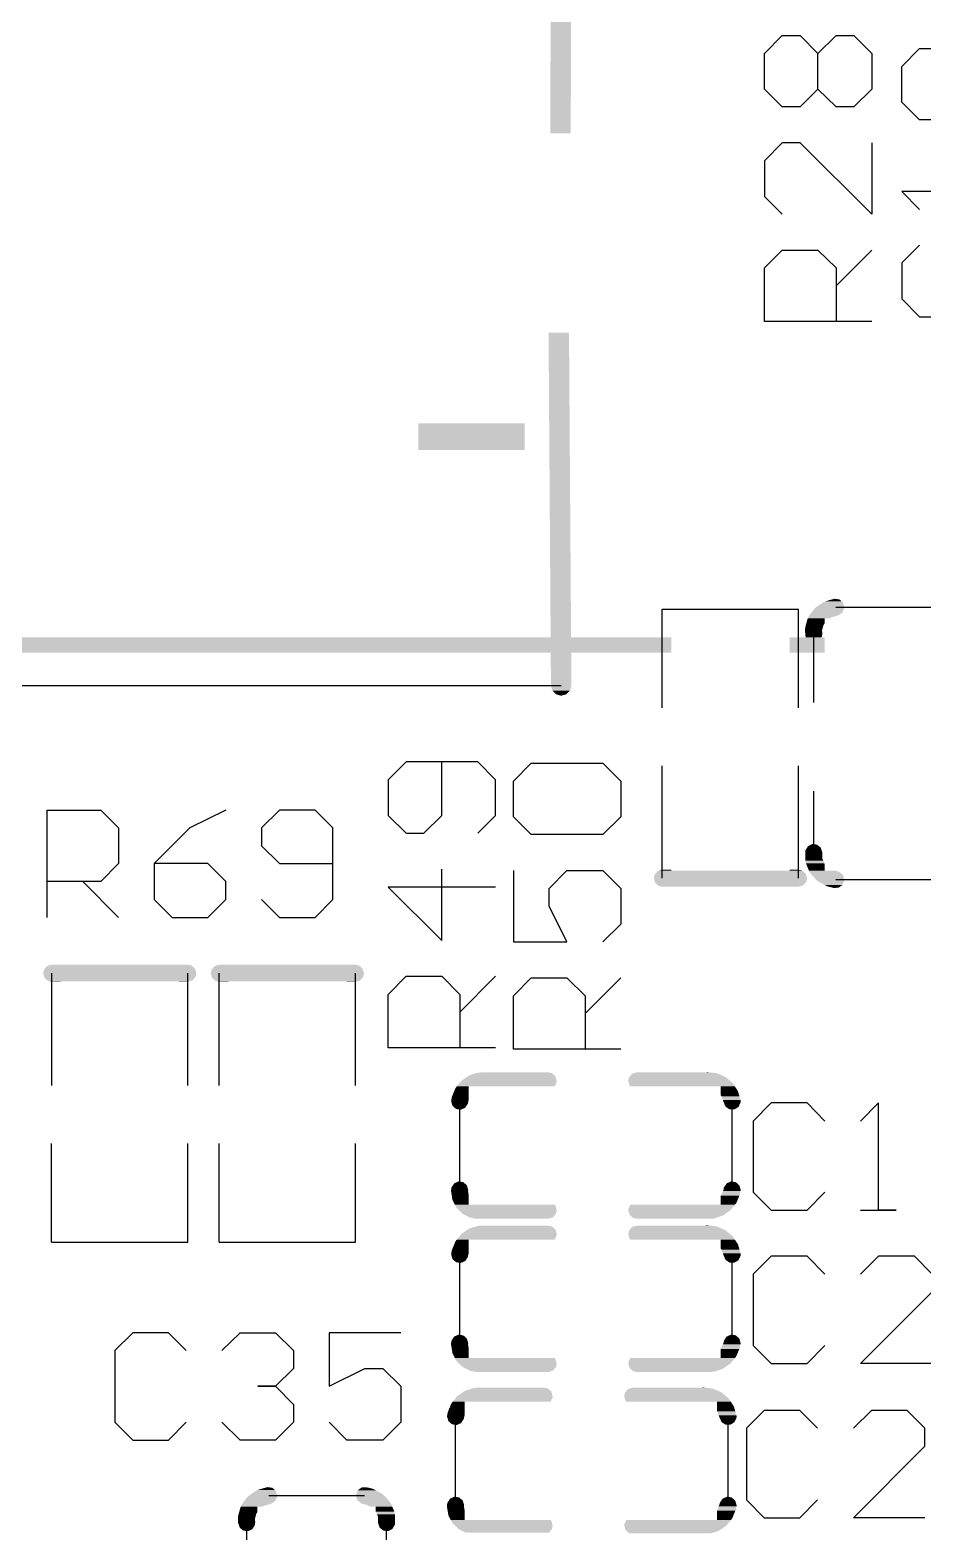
# Model space of a CAD drawing. Extents: x 0 to 3.48, y -0.08 to 2.34.
# Drawn here: x 0.9809 to 1.243, y 0.7242 to 1.1653 of the extents above; entities that cross this region are included whole.
import ezdxf

# ---------------------------------------------------------------- set-up
doc = ezdxf.new("R2010")
doc.units = 0
doc.layers.add('GTO', color=7, linetype='Continuous')

msp = doc.modelspace()

# ---------------------------------------------------------------- linework, layer by layer
at = {"layer": 'GTO'}
for points in [[(1.2017, 1.1427), (1.1965, 1.1479), (1.1965, 1.1584), (1.2017, 1.1637), (1.207, 1.1637), (1.2122, 1.1584), (1.2175, 1.1637), (1.2227, 1.1637), (1.228, 1.1584), (1.228, 1.1479), (1.2227, 1.1427), (1.2175, 1.1427), (1.2122, 1.1479), (1.207, 1.1427), (1.2017, 1.1427)], [(1.2122, 1.1479), (1.2122, 1.1584)], [(1.242, 1.1389), (1.2368, 1.1441), (1.2368, 1.1546), (1.242, 1.1599), (1.2473, 1.1599), (1.2525, 1.1546), (1.2578, 1.1599), (1.263, 1.1599), (1.2682, 1.1546), (1.2682, 1.1441), (1.263, 1.1389), (1.2578, 1.1389), (1.2525, 1.1441), (1.2473, 1.1389), (1.242, 1.1389)], [(1.228, 1.1322), (1.228, 1.1112), (1.207, 1.1322), (1.2017, 1.1322), (1.1965, 1.1269), (1.1965, 1.1164), (1.2017, 1.1112)], [(1.2682, 1.1126), (1.2682, 1.1231), (1.2682, 1.1179), (1.2368, 1.1179), (1.242, 1.1126)], [(1.228, 1.0797), (1.1965, 1.0797), (1.1965, 1.0955), (1.2017, 1.1007), (1.2122, 1.1007), (1.2175, 1.0955), (1.2175, 1.0797)], [(1.2175, 1.0902), (1.228, 1.1007)], [(1.242, 1.1021), (1.2368, 1.0969), (1.2368, 1.0864), (1.242, 1.0811), (1.263, 1.0811), (1.2682, 1.0864), (1.2682, 1.0969), (1.263, 1.1021)], [(0.871, 1.0277), (0.9259, 0.9728), (1.1368, 0.9728)], [(1.1665, 0.9952), (1.2065, 0.9952)], [(1.1665, 0.9662), (1.1665, 0.9952)], [(1.2065, 0.9662), (1.2065, 0.9952)], [(1.21745, 0.99582), (1.24556, 0.99582)], [(1.21096, 0.9678), (1.21096, 0.98781)], [(1.1123, 0.9294), (1.1175, 0.9346), (1.1175, 0.9451), (1.1123, 0.9504), (1.0913, 0.9504), (1.086, 0.9451), (1.086, 0.9346), (1.0913, 0.9294), (1.0965, 0.9294), (1.1018, 0.9346), (1.1018, 0.9504)], [(1.128, 0.929), (1.1228, 0.9342), (1.1228, 0.9447), (1.128, 0.95), (1.149, 0.95), (1.1543, 0.9447), (1.1543, 0.9342), (1.149, 0.929), (1.128, 0.929)], [(1.1665, 0.9162), (1.1665, 0.9492)], [(1.2065, 0.9162), (1.2065, 0.9492)], [(1.21096, 0.92379), (1.21096, 0.9418)], [(0.9859, 0.9047), (0.9859, 0.9362), (1.0016, 0.9362), (1.0068, 0.931), (1.0068, 0.9205), (1.0016, 0.9152), (0.9859, 0.9152)], [(1.0383, 0.9362), (1.0278, 0.931), (1.0173, 0.9205), (1.0173, 0.91), (1.0226, 0.9047), (1.0331, 0.9047), (1.0383, 0.91), (1.0383, 0.9152), (1.0331, 0.9205), (1.0173, 0.9205)], [(1.0488, 0.91), (1.0541, 0.9047), (1.0646, 0.9047), (1.0698, 0.91), (1.0698, 0.931), (1.0646, 0.9362), (1.0541, 0.9362), (1.0488, 0.931), (1.0488, 0.9257), (1.0541, 0.9205), (1.0698, 0.9205)], [(1.1175, 0.9136), (1.086, 0.9136), (1.1018, 0.8979), (1.1018, 0.9189)], [(1.1228, 0.9185), (1.1228, 0.8975), (1.1385, 0.8975), (1.1333, 0.908), (1.1333, 0.9132), (1.1385, 0.9185), (1.149, 0.9185), (1.1543, 0.9132), (1.1543, 0.9027), (1.149, 0.8975)], [(0.9964, 0.9152), (1.0068, 0.9047)], [(1.21745, 0.91579), (1.24556, 0.91579)], [(0.9872, 0.8883), (0.9872, 0.8553)], [(1.0272, 0.8553), (1.0272, 0.8883)], [(1.0364, 0.8553), (1.0364, 0.8883)], [(1.0764, 0.8553), (1.0764, 0.8883)], [(1.1175, 0.8664), (1.086, 0.8664), (1.086, 0.8821), (1.0913, 0.8874), (1.1018, 0.8874), (1.107, 0.8821), (1.107, 0.8664)], [(1.107, 0.8769), (1.1175, 0.8874)], [(1.1543, 0.866), (1.1228, 0.866), (1.1228, 0.8817), (1.128, 0.887), (1.1385, 0.887), (1.1438, 0.8817), (1.1438, 0.866)], [(1.1438, 0.8765), (1.1543, 0.887)], [(1.107, 0.8247), (1.107, 0.8507)], [(1.187, 0.8247), (1.187, 0.8507)], [(1.2142, 0.8449), (1.209, 0.8502), (1.1985, 0.8502), (1.1932, 0.8449), (1.1932, 0.824), (1.1985, 0.8187), (1.209, 0.8187), (1.2142, 0.824)], [(1.2247, 0.8187), (1.2352, 0.8187), (1.23, 0.8187), (1.23, 0.8502), (1.2247, 0.8449)], [(0.9872, 0.8093), (0.9872, 0.8383)], [(1.0272, 0.8093), (1.0272, 0.8383)], [(1.0364, 0.8093), (1.0364, 0.8383)], [(1.0764, 0.8093), (1.0764, 0.8383)], [(0.9872, 0.8093), (1.0272, 0.8093)], [(1.0364, 0.8093), (1.0764, 0.8093)], [(1.107, 0.7797), (1.107, 0.8057)], [(1.187, 0.7797), (1.187, 0.8057)], [(1.2142, 0.7999), (1.209, 0.8052), (1.1985, 0.8052), (1.1932, 0.7999), (1.1932, 0.779), (1.1985, 0.7737), (1.209, 0.7737), (1.2142, 0.779)], [(1.2457, 0.7737), (1.2247, 0.7737), (1.2457, 0.7947), (1.2457, 0.7999), (1.2405, 0.8052), (1.23, 0.8052), (1.2247, 0.7999)], [(1.0267, 0.7775), (1.0215, 0.7827), (1.011, 0.7827), (1.0057, 0.7775), (1.0057, 0.7565), (1.011, 0.7512), (1.0215, 0.7512), (1.0267, 0.7565)], [(1.0372, 0.7775), (1.0425, 0.7827), (1.0529, 0.7827), (1.0582, 0.7775), (1.0582, 0.7722), (1.0529, 0.767), (1.0477, 0.767), (1.0529, 0.767), (1.0582, 0.7617), (1.0582, 0.7565), (1.0529, 0.7512), (1.0425, 0.7512), (1.0372, 0.7565)], [(1.0897, 0.7827), (1.0687, 0.7827), (1.0687, 0.767), (1.0792, 0.7722), (1.0844, 0.7722), (1.0897, 0.767), (1.0897, 0.7565), (1.0844, 0.7512), (1.0739, 0.7512), (1.0687, 0.7565)], [(1.2121, 0.7547), (1.2069, 0.7599), (1.1964, 0.7599), (1.1912, 0.7547), (1.1912, 0.7337), (1.1964, 0.7284), (1.2069, 0.7284), (1.2121, 0.7337)], [(1.2436, 0.7284), (1.2226, 0.7284), (1.2436, 0.7494), (1.2436, 0.7547), (1.2384, 0.7599), (1.2279, 0.7599), (1.2226, 0.7547)], [(1.1058, 0.7321), (1.1058, 0.7581)], [(1.1858, 0.7321), (1.1858, 0.7581)], [(1.05095, 0.73491), (1.07906, 0.73491)], [(1.04446, 0.7069), (1.04446, 0.72691)], [(1.08554, 0.7069), (1.08554, 0.72691)]]:
    msp.add_lwpolyline(points, dxfattribs=at)
for points in [[(1.13361, 1.13495), (1.13389, 1.23559), (1.13961, 1.13495), (1.13989, 1.23559)], [(1.13371, 0.98696), (1.1331, 1.07645), (1.13971, 0.98696), (1.1391, 1.07645)], [(1.0949, 1.042), (1.0949, 1.0498), (1.1261, 1.042), (1.1261, 1.0498)], [(1.09491, 1.0498), (1.09491, 1.0498), (1.1261, 1.0498), (1.09491, 1.0498)], [(1.21168, 0.99582), (1.21358, 0.99714), (1.21995, 0.99582), (1.21956, 0.99714)], [(1.21358, 0.99714), (1.21361, 0.99716), (1.21956, 0.99714), (1.21956, 0.99716)], [(1.21361, 0.99716), (1.2143, 0.99749), (1.21956, 0.99716), (1.21918, 0.99749)], [(1.2143, 0.99749), (1.2163, 0.99808), (1.21918, 0.99749), (1.2185, 0.99808)], [(1.2163, 0.99808), (1.21674, 0.99821), (1.2185, 0.99808), (1.21765, 0.99821)], [(1.21674, 0.99821), (1.21712, 0.99829), (1.21765, 0.99821), (1.21712, 0.99829)], [(1.20914, 0.99236), (1.20924, 0.99257), (1.21413, 0.99236), (1.21413, 0.99257)], [(1.20924, 0.99258), (1.20935, 0.99281), (1.21577, 0.99258), (1.21611, 0.99281)], [(1.20924, 0.99257), (1.20924, 0.99258), (1.21577, 0.99257), (1.21577, 0.99258)], [(1.20935, 0.99281), (1.20952, 0.99315), (1.21611, 0.99281), (1.21726, 0.99315)], [(1.20952, 0.99315), (1.20971, 0.99342), (1.21726, 0.99315), (1.21816, 0.99342)], [(1.20971, 0.99342), (1.21025, 0.99418), (1.21816, 0.99342), (1.21934, 0.99418)], [(1.21025, 0.99418), (1.21094, 0.99512), (1.21934, 0.99418), (1.21977, 0.99512)], [(1.21094, 0.99512), (1.21126, 0.99545), (1.21977, 0.99512), (1.21992, 0.99545)], [(1.21126, 0.99545), (1.21153, 0.99571), (1.21992, 0.99545), (1.21994, 0.99571)], [(1.21153, 0.99571), (1.21168, 0.99582), (1.21994, 0.99571), (1.21995, 0.99582)], [(1.20841, 0.98939), (1.2085, 0.99006), (1.2135, 0.98939), (1.21369, 0.99006)], [(1.20841, 0.98932), (1.20841, 0.98939), (1.21348, 0.98932), (1.2135, 0.98939)], [(1.20842, 0.9891), (1.20841, 0.98932), (1.21342, 0.9891), (1.21348, 0.98932)], [(1.20842, 0.98909), (1.20842, 0.9891), (1.21342, 0.98909), (1.21342, 0.9891)], [(1.20846, 0.98789), (1.20842, 0.98909), (1.21346, 0.98789), (1.21342, 0.98909)], [(1.2085, 0.99006), (1.20865, 0.99059), (1.21369, 0.99006), (1.21384, 0.99059)], [(1.20865, 0.99059), (1.20876, 0.991), (1.21384, 0.99059), (1.21413, 0.991)], [(1.20876, 0.991), (1.20914, 0.99235), (1.21413, 0.991), (1.21413, 0.99235)], [(1.20914, 0.99235), (1.20914, 0.99236), (1.21413, 0.99235), (1.21413, 0.99236)], [(0.85042, 0.98245), (0.85136, 0.98521), (1.16913, 0.98245), (1.16913, 0.98521)], [(0.85136, 0.98521), (0.85165, 0.98695), (1.16913, 0.98521), (1.16913, 0.98695)], [(0.85165, 0.98695), (0.85165, 0.98695), (1.16913, 0.98695), (1.13971, 0.98695)], [(1.1337, 0.98695), (1.13371, 0.98696), (1.13971, 0.98695), (1.13971, 0.98696)], [(1.20388, 0.98245), (1.20388, 0.98695), (1.21413, 0.98245), (1.21413, 0.98695)], [(1.20388, 0.98695), (1.20388, 0.98695), (1.21413, 0.98695), (1.21332, 0.98695)], [(1.20846, 0.98781), (1.20846, 0.98789), (1.21346, 0.98781), (1.21346, 0.98789)], [(1.20846, 0.98773), (1.20846, 0.98781), (1.21345, 0.98773), (1.21346, 0.98781)], [(1.20861, 0.98696), (1.20846, 0.98773), (1.21331, 0.98696), (1.21345, 0.98773)], [(1.2086, 0.98695), (1.20861, 0.98696), (1.21332, 0.98695), (1.21331, 0.98696)], [(1.13374, 0.98244), (1.13373, 0.98245), (1.13974, 0.98244), (1.13974, 0.98245)], [(1.13373, 0.98245), (1.13373, 0.98245), (1.13974, 0.98245), (1.16913, 0.98245)], [(1.1338, 0.97282), (1.13374, 0.98244), (1.1398, 0.97282), (1.13974, 0.98244)], [(1.1338, 0.9728), (1.1338, 0.97282), (1.1398, 0.9728), (1.1398, 0.97282)], [(1.1338, 0.97278), (1.1338, 0.9728), (1.1398, 0.97278), (1.1398, 0.9728)], [(1.13421, 0.9713), (1.1338, 0.97278), (1.13938, 0.9713), (1.1398, 0.97278)], [(1.13424, 0.97127), (1.13421, 0.9713), (1.13937, 0.97127), (1.13938, 0.9713)], [(1.1353, 0.97022), (1.13424, 0.97127), (1.13829, 0.97022), (1.13937, 0.97127)], [(1.13536, 0.9702), (1.1353, 0.97022), (1.13827, 0.9702), (1.13829, 0.97022)], [(1.13678, 0.96981), (1.13536, 0.9702), (1.13678, 0.96981), (1.13827, 0.9702)], [(1.20846, 0.92379), (1.20847, 0.92386), (1.21346, 0.92379), (1.21346, 0.92386)], [(1.20846, 0.92372), (1.20846, 0.92379), (1.21346, 0.92372), (1.21346, 0.92379)], [(1.20851, 0.92195), (1.20846, 0.92372), (1.21351, 0.92195), (1.21346, 0.92372)], [(1.20847, 0.92386), (1.20855, 0.92444), (1.21346, 0.92386), (1.21327, 0.92444)], [(1.20853, 0.92141), (1.20851, 0.92195), (1.21374, 0.92141), (1.21351, 0.92195)], [(1.20855, 0.92444), (1.20901, 0.92519), (1.21327, 0.92444), (1.21302, 0.92519)], [(1.20901, 0.92519), (1.20929, 0.92563), (1.21302, 0.92519), (1.21248, 0.92563)], [(1.20929, 0.92563), (1.21021, 0.92607), (1.21248, 0.92563), (1.21194, 0.92607)], [(1.21021, 0.92607), (1.21055, 0.92624), (1.21194, 0.92607), (1.21055, 0.92624)], [(1.16424, 0.91725), (1.16449, 0.91754), (1.20869, 0.91725), (1.20861, 0.91754)], [(1.16449, 0.91754), (1.16516, 0.91831), (1.20861, 0.91754), (1.20774, 0.91831)], [(1.16516, 0.91831), (1.16556, 0.91843), (1.20774, 0.91831), (1.2076, 0.91843)], [(1.16556, 0.91843), (1.16556, 0.91843), (1.20387, 0.91843), (1.16913, 0.91843)], [(1.16559, 0.91843), (1.1665, 0.9187), (1.16913, 0.91843), (1.16913, 0.9187)], [(1.1665, 0.9187), (1.1665, 0.9187), (1.16913, 0.9187), (1.1665, 0.9187)], [(1.20387, 0.91843), (1.20388, 0.91843), (1.2076, 0.91843), (1.20759, 0.91843)], [(1.20388, 0.91847), (1.20388, 0.9187), (1.20756, 0.91847), (1.2065, 0.9187)], [(1.20388, 0.91843), (1.20388, 0.91847), (1.20759, 0.91843), (1.20756, 0.91847)], [(1.20853, 0.92135), (1.20853, 0.92141), (1.21376, 0.92135), (1.21374, 0.92141)], [(1.2087, 0.92056), (1.20853, 0.92135), (1.21408, 0.92056), (1.21376, 0.92135)], [(1.20871, 0.92051), (1.2087, 0.92056), (1.21413, 0.92051), (1.21408, 0.92056)], [(1.20872, 0.92047), (1.20871, 0.92051), (1.21413, 0.92047), (1.21413, 0.92051)], [(1.20955, 0.91843), (1.20872, 0.92047), (1.21413, 0.91843), (1.21413, 0.92047)], [(1.20963, 0.91825), (1.20956, 0.91843), (1.21787, 0.91825), (1.21716, 0.91843)], [(1.20965, 0.91822), (1.20963, 0.91825), (1.21803, 0.91822), (1.21787, 0.91825)], [(1.20975, 0.91805), (1.20965, 0.91822), (1.2185, 0.91805), (1.21803, 0.91822)], [(1.21009, 0.91752), (1.20975, 0.91805), (1.21911, 0.91752), (1.2185, 0.91805)], [(1.21045, 0.91713), (1.21009, 0.91752), (1.21956, 0.91713), (1.21911, 0.91752)], [(1.164, 0.9162), (1.16424, 0.91725), (1.209, 0.9162), (1.20869, 0.91725)], [(1.16431, 0.91515), (1.164, 0.9162), (1.20877, 0.91515), (1.209, 0.9162)], [(1.16439, 0.91486), (1.16431, 0.91515), (1.20852, 0.91486), (1.20877, 0.91515)], [(1.16527, 0.91409), (1.16439, 0.91486), (1.20785, 0.91409), (1.20852, 0.91486)], [(1.16545, 0.91393), (1.16527, 0.91409), (1.2073, 0.91393), (1.20785, 0.91409)], [(1.1665, 0.9137), (1.16545, 0.91393), (1.2065, 0.9137), (1.2073, 0.91393)], [(1.21167, 0.91579), (1.21045, 0.91713), (1.21995, 0.91579), (1.21956, 0.91713)], [(1.21174, 0.91571), (1.21167, 0.91579), (1.21994, 0.91571), (1.21995, 0.91579)], [(1.21197, 0.91553), (1.21174, 0.91571), (1.21993, 0.91553), (1.21994, 0.91571)], [(1.21239, 0.9152), (1.21197, 0.91553), (1.2198, 0.9152), (1.21993, 0.91553)], [(1.21415, 0.91423), (1.21239, 0.9152), (1.2194, 0.91423), (1.2198, 0.9152)], [(1.21459, 0.91399), (1.21415, 0.91423), (1.21907, 0.91399), (1.2194, 0.91423)], [(1.21521, 0.91375), (1.21459, 0.91399), (1.21873, 0.91375), (1.21907, 0.91399)], [(1.21659, 0.91342), (1.21521, 0.91375), (1.21826, 0.91342), (1.21873, 0.91375)], [(1.21686, 0.91335), (1.21659, 0.91342), (1.21686, 0.91335), (1.21826, 0.91342)], [(0.9847, 0.8883), (0.98494, 0.88935), (1.0297, 0.8883), (1.02939, 0.88935)], [(0.98501, 0.88725), (0.9847, 0.8883), (1.02947, 0.88725), (1.0297, 0.8883)], [(0.98494, 0.88935), (0.98519, 0.88964), (1.02939, 0.88935), (1.02931, 0.88964)], [(0.98509, 0.88696), (0.98501, 0.88725), (1.02922, 0.88696), (1.02947, 0.88725)], [(0.98597, 0.88619), (0.98509, 0.88696), (1.02855, 0.88619), (1.02922, 0.88696)], [(0.98519, 0.88964), (0.98586, 0.89041), (1.02931, 0.88964), (1.02844, 0.89041)], [(0.98586, 0.89041), (0.9864, 0.89057), (1.02844, 0.89041), (1.02826, 0.89057)], [(0.9864, 0.89057), (0.9872, 0.8908), (1.02826, 0.89057), (1.0272, 0.8908)], [(1.0339, 0.8883), (1.03414, 0.88935), (1.0789, 0.8883), (1.07859, 0.88935)], [(1.03421, 0.88725), (1.0339, 0.8883), (1.07867, 0.88725), (1.0789, 0.8883)], [(1.03414, 0.88935), (1.03439, 0.88964), (1.07859, 0.88935), (1.07851, 0.88964)], [(1.03429, 0.88696), (1.03421, 0.88725), (1.07842, 0.88696), (1.07867, 0.88725)], [(1.03517, 0.88619), (1.03429, 0.88696), (1.07775, 0.88619), (1.07842, 0.88696)], [(1.03439, 0.88964), (1.03506, 0.89041), (1.07851, 0.88964), (1.07764, 0.89041)], [(1.03506, 0.89041), (1.0356, 0.89057), (1.07764, 0.89041), (1.07746, 0.89057)], [(1.0356, 0.89057), (1.0364, 0.8908), (1.07746, 0.89057), (1.0764, 0.8908)], [(0.98615, 0.88603), (0.98597, 0.88619), (1.028, 0.88603), (1.02855, 0.88619)], [(0.98641, 0.88597), (0.98615, 0.88603), (1.0278, 0.88597), (1.028, 0.88603)], [(0.98645, 0.88597), (0.98641, 0.88597), (0.98983, 0.88597), (0.98984, 0.88597)], [(0.9872, 0.8858), (0.98645, 0.88597), (0.98983, 0.8858), (0.98983, 0.88597)], [(1.02458, 0.88597), (1.02457, 0.88597), (1.02777, 0.88597), (1.0278, 0.88597)], [(1.02458, 0.8858), (1.02458, 0.88597), (1.0272, 0.8858), (1.02777, 0.88597)], [(1.03535, 0.88603), (1.03517, 0.88619), (1.0772, 0.88603), (1.07775, 0.88619)], [(1.03561, 0.88597), (1.03535, 0.88603), (1.077, 0.88597), (1.0772, 0.88603)], [(1.0364, 0.8858), (1.03565, 0.88597), (1.03903, 0.8858), (1.03903, 0.88597)], [(1.07378, 0.88597), (1.07377, 0.88597), (1.07697, 0.88597), (1.077, 0.88597)], [(1.07378, 0.8858), (1.07378, 0.88597), (1.0764, 0.8858), (1.07697, 0.88597)], [(1.10617, 0.85508), (1.1072, 0.85635), (1.1349, 0.85508), (1.13548, 0.85635)], [(1.1072, 0.85635), (1.10748, 0.8567), (1.13548, 0.85635), (1.1355, 0.8567)], [(1.10748, 0.8567), (1.1075, 0.85673), (1.1355, 0.8567), (1.13549, 0.85673)], [(1.1075, 0.85673), (1.10942, 0.85804), (1.13549, 0.85673), (1.13511, 0.85804)], [(1.10942, 0.85804), (1.10978, 0.85829), (1.13511, 0.85804), (1.13483, 0.85829)], [(1.10978, 0.85829), (1.11188, 0.85897), (1.13483, 0.85829), (1.13406, 0.85897)], [(1.11188, 0.85897), (1.11241, 0.85914), (1.13406, 0.85897), (1.13329, 0.85914)], [(1.11241, 0.85914), (1.11514, 0.8592), (1.13329, 0.85914), (1.133, 0.8592)], [(1.1565, 0.8567), (1.15674, 0.85775), (1.18639, 0.8567), (1.18515, 0.85775)], [(1.1567, 0.85602), (1.1565, 0.8567), (1.18719, 0.85602), (1.18639, 0.8567)], [(1.15689, 0.85536), (1.1567, 0.85602), (1.18762, 0.85536), (1.18719, 0.85602)], [(1.15674, 0.85775), (1.15678, 0.85781), (1.18515, 0.85775), (1.18509, 0.85781)], [(1.15678, 0.85781), (1.15766, 0.85881), (1.18509, 0.85781), (1.18282, 0.85881)], [(1.15766, 0.85881), (1.15804, 0.85892), (1.18282, 0.85881), (1.18257, 0.85892)], [(1.15804, 0.85892), (1.159, 0.8592), (1.18257, 0.85892), (1.18037, 0.8592)], [(1.17884, 0.8592), (1.17983, 0.85927), (1.18037, 0.8592), (1.17983, 0.85927)], [(1.10453, 0.85105), (1.10472, 0.85203), (1.10963, 0.85105), (1.10963, 0.85203)], [(1.10472, 0.85203), (1.10577, 0.85458), (1.10963, 0.85203), (1.10963, 0.85458)], [(1.10577, 0.85458), (1.10616, 0.85507), (1.10963, 0.85458), (1.10963, 0.85507)], [(1.10616, 0.85507), (1.10617, 0.85508), (1.10963, 0.85507), (1.10963, 0.85508)], [(1.1349, 0.85507), (1.10963, 0.85508), (1.1349, 0.85507), (1.1349, 0.85508)], [(1.1571, 0.85508), (1.15689, 0.85536), (1.1878, 0.85508), (1.18762, 0.85536)], [(1.18367, 0.85507), (1.1571, 0.85508), (1.1878, 0.85507), (1.1878, 0.85508)], [(1.18368, 0.85507), (1.18367, 0.85507), (1.18781, 0.85507), (1.1878, 0.85507)], [(1.18368, 0.8537), (1.18368, 0.85507), (1.1887, 0.8537), (1.18781, 0.85507)], [(1.18368, 0.85242), (1.18368, 0.8537), (1.18907, 0.85242), (1.1887, 0.8537)], [(1.18387, 0.85213), (1.18368, 0.85242), (1.18916, 0.85213), (1.18907, 0.85242)], [(1.18427, 0.85105), (1.18387, 0.85213), (1.18948, 0.85105), (1.18916, 0.85213)], [(1.1045, 0.8507), (1.10452, 0.85102), (1.10956, 0.8507), (1.10963, 0.85102)], [(1.10461, 0.85035), (1.1045, 0.8507), (1.10948, 0.85035), (1.10956, 0.8507)], [(1.10452, 0.85102), (1.10453, 0.85105), (1.10963, 0.85102), (1.10963, 0.85105)], [(1.10472, 0.84996), (1.10461, 0.85035), (1.10939, 0.84996), (1.10948, 0.85035)], [(1.1049, 0.84936), (1.10472, 0.84996), (1.10899, 0.84936), (1.10939, 0.84996)], [(1.10554, 0.84879), (1.1049, 0.84936), (1.10862, 0.84879), (1.10899, 0.84936)], [(1.10595, 0.84844), (1.10554, 0.84879), (1.10781, 0.84844), (1.10862, 0.84879)], [(1.10734, 0.84823), (1.10595, 0.84844), (1.10734, 0.84823), (1.10781, 0.84844)], [(1.1844, 0.8507), (1.18427, 0.85105), (1.1895, 0.8507), (1.18948, 0.85105)], [(1.18453, 0.85035), (1.1844, 0.8507), (1.18947, 0.85035), (1.1895, 0.8507)], [(1.18455, 0.8503), (1.18453, 0.85035), (1.18947, 0.8503), (1.18947, 0.85035)], [(1.18511, 0.84907), (1.18455, 0.8503), (1.18888, 0.84907), (1.18947, 0.8503)], [(1.18516, 0.84904), (1.18511, 0.84907), (1.18887, 0.84904), (1.18888, 0.84907)], [(1.18628, 0.84831), (1.18516, 0.84904), (1.1877, 0.84831), (1.18887, 0.84904)], [(1.18768, 0.8483), (1.18628, 0.84831), (1.18768, 0.8483), (1.1877, 0.84831)], [(1.1045, 0.82472), (1.10451, 0.82493), (1.1095, 0.82472), (1.10944, 0.82493)], [(1.10451, 0.82493), (1.10461, 0.82544), (1.10944, 0.82493), (1.10929, 0.82544)], [(1.10461, 0.82544), (1.10502, 0.82604), (1.10929, 0.82544), (1.10911, 0.82604)], [(1.10502, 0.82604), (1.10539, 0.8266), (1.10911, 0.82604), (1.10846, 0.8266)], [(1.10539, 0.8266), (1.1062, 0.82696), (1.10846, 0.8266), (1.10805, 0.82696)], [(1.1062, 0.82696), (1.10667, 0.82717), (1.10805, 0.82696), (1.10667, 0.82717)], [(1.18447, 0.82471), (1.18453, 0.82505), (1.1895, 0.82471), (1.1894, 0.82505)], [(1.18453, 0.82505), (1.18461, 0.82544), (1.1894, 0.82505), (1.18929, 0.82544)], [(1.18461, 0.82544), (1.18502, 0.82604), (1.18929, 0.82544), (1.18911, 0.82604)], [(1.18502, 0.82604), (1.18539, 0.8266), (1.18911, 0.82604), (1.18846, 0.8266)], [(1.18539, 0.8266), (1.1862, 0.82696), (1.18846, 0.8266), (1.18805, 0.82696)], [(1.1862, 0.82696), (1.18667, 0.82717), (1.18805, 0.82696), (1.18667, 0.82717)], [(1.10448, 0.8242), (1.10449, 0.82439), (1.10948, 0.8242), (1.10949, 0.82439)], [(1.10463, 0.82327), (1.10448, 0.8242), (1.10963, 0.82327), (1.10948, 0.8242)], [(1.10449, 0.82447), (1.1045, 0.8247), (1.10949, 0.82447), (1.1095, 0.8247)], [(1.10449, 0.82439), (1.10449, 0.82447), (1.10949, 0.82439), (1.10949, 0.82447)], [(1.1045, 0.8247), (1.1045, 0.82472), (1.1095, 0.8247), (1.1095, 0.82472)], [(1.10488, 0.82171), (1.10463, 0.82327), (1.10963, 0.82171), (1.10963, 0.82327)], [(1.10558, 0.82033), (1.10488, 0.82171), (1.10963, 0.82033), (1.10963, 0.82171)], [(1.18368, 0.82298), (1.18385, 0.82337), (1.18913, 0.82298), (1.18929, 0.82337)], [(1.18368, 0.82082), (1.18368, 0.82298), (1.18823, 0.82082), (1.18912, 0.82298)], [(1.18368, 0.82298), (1.18368, 0.82298), (1.18912, 0.82298), (1.18913, 0.82298)], [(1.18368, 0.82033), (1.18368, 0.82082), (1.18784, 0.82033), (1.18823, 0.82082)], [(1.18385, 0.82337), (1.1843, 0.82435), (1.18929, 0.82337), (1.18948, 0.82435)], [(1.1843, 0.82435), (1.18446, 0.8247), (1.18948, 0.82435), (1.1895, 0.8247)], [(1.18446, 0.8247), (1.18447, 0.82471), (1.1895, 0.8247), (1.1895, 0.82471)], [(1.10559, 0.82032), (1.10559, 0.82033), (1.1349, 0.82032), (1.10963, 0.82033)], [(1.10573, 0.82004), (1.10559, 0.82032), (1.13511, 0.82004), (1.1349, 0.82032)], [(1.10603, 0.81946), (1.10573, 0.82004), (1.13528, 0.81946), (1.13511, 0.82004)], [(1.1068, 0.8187), (1.10603, 0.81946), (1.1355, 0.8187), (1.13528, 0.81946)], [(1.10782, 0.81768), (1.1068, 0.8187), (1.13528, 0.81768), (1.1355, 0.8187)], [(1.1079, 0.81765), (1.10782, 0.81768), (1.13527, 0.81765), (1.13528, 0.81768)], [(1.11, 0.81659), (1.1079, 0.81765), (1.13435, 0.81659), (1.13527, 0.81765)], [(1.11008, 0.81655), (1.11, 0.81659), (1.1342, 0.81655), (1.13435, 0.81659)], [(1.11178, 0.81621), (1.11008, 0.81655), (1.13304, 0.81621), (1.1342, 0.81655)], [(1.112, 0.8162), (1.11178, 0.81621), (1.133, 0.8162), (1.13304, 0.81621)], [(1.1565, 0.8187), (1.15653, 0.81905), (1.18652, 0.8187), (1.1868, 0.81905)], [(1.15651, 0.81867), (1.1565, 0.8187), (1.1865, 0.81867), (1.18652, 0.8187)], [(1.15689, 0.81736), (1.15651, 0.81867), (1.18458, 0.81736), (1.1865, 0.81867)], [(1.15653, 0.81905), (1.1571, 0.82032), (1.1868, 0.81905), (1.18783, 0.82032)], [(1.15717, 0.81711), (1.15689, 0.81736), (1.18422, 0.81711), (1.18458, 0.81736)], [(1.1571, 0.82032), (1.1571, 0.82033), (1.18367, 0.82032), (1.1571, 0.82033)], [(1.15795, 0.81643), (1.15717, 0.81711), (1.18212, 0.81643), (1.18422, 0.81711)], [(1.15872, 0.81626), (1.15795, 0.81643), (1.1816, 0.81626), (1.18212, 0.81643)], [(1.159, 0.8162), (1.15872, 0.81626), (1.17884, 0.8162), (1.1816, 0.81626)], [(1.18367, 0.82032), (1.18368, 0.82033), (1.18783, 0.82032), (1.18784, 0.82033)], [(1.1072, 0.81135), (1.10748, 0.8117), (1.13548, 0.81135), (1.1355, 0.8117)], [(1.10748, 0.8117), (1.1075, 0.81173), (1.1355, 0.8117), (1.13549, 0.81173)], [(1.1075, 0.81173), (1.10942, 0.81304), (1.13549, 0.81173), (1.13511, 0.81304)], [(1.10942, 0.81304), (1.10978, 0.81329), (1.13511, 0.81304), (1.13483, 0.81329)], [(1.10978, 0.81329), (1.11188, 0.81397), (1.13483, 0.81329), (1.13406, 0.81397)], [(1.11188, 0.81397), (1.11241, 0.81414), (1.13406, 0.81397), (1.13329, 0.81414)], [(1.11241, 0.81414), (1.11514, 0.8142), (1.13329, 0.81414), (1.133, 0.8142)], [(1.1565, 0.8117), (1.15674, 0.81275), (1.18639, 0.8117), (1.18515, 0.81275)], [(1.1567, 0.81102), (1.1565, 0.8117), (1.18719, 0.81102), (1.18639, 0.8117)], [(1.15674, 0.81275), (1.15678, 0.81281), (1.18515, 0.81275), (1.18509, 0.81281)], [(1.15678, 0.81281), (1.15766, 0.81381), (1.18509, 0.81281), (1.18282, 0.81381)], [(1.15766, 0.81381), (1.15804, 0.81392), (1.18282, 0.81381), (1.18257, 0.81392)], [(1.15804, 0.81392), (1.159, 0.8142), (1.18257, 0.81392), (1.18037, 0.8142)], [(1.17884, 0.8142), (1.17983, 0.81427), (1.18037, 0.8142), (1.17983, 0.81427)], [(1.10472, 0.80703), (1.10577, 0.80958), (1.10963, 0.80703), (1.10963, 0.80958)], [(1.10577, 0.80958), (1.10616, 0.81007), (1.10963, 0.80958), (1.10963, 0.81007)], [(1.10616, 0.81007), (1.10617, 0.81008), (1.10963, 0.81007), (1.10963, 0.81008)], [(1.10617, 0.81008), (1.1072, 0.81135), (1.1349, 0.81008), (1.13548, 0.81135)], [(1.1349, 0.81007), (1.10963, 0.81008), (1.1349, 0.81007), (1.1349, 0.81008)], [(1.15689, 0.81036), (1.1567, 0.81102), (1.18762, 0.81036), (1.18719, 0.81102)], [(1.1571, 0.81008), (1.15689, 0.81036), (1.1878, 0.81008), (1.18762, 0.81036)], [(1.18367, 0.81007), (1.1571, 0.81008), (1.1878, 0.81007), (1.1878, 0.81008)], [(1.18368, 0.81007), (1.18367, 0.81007), (1.18781, 0.81007), (1.1878, 0.81007)], [(1.18368, 0.8087), (1.18368, 0.81007), (1.1887, 0.8087), (1.18781, 0.81007)], [(1.18368, 0.80742), (1.18368, 0.8087), (1.18907, 0.80742), (1.1887, 0.8087)], [(1.18387, 0.80713), (1.18368, 0.80742), (1.18916, 0.80713), (1.18907, 0.80742)], [(1.1045, 0.8057), (1.10452, 0.80602), (1.10956, 0.8057), (1.10963, 0.80602)], [(1.10461, 0.80535), (1.1045, 0.8057), (1.10948, 0.80535), (1.10956, 0.8057)], [(1.10452, 0.80602), (1.10453, 0.80605), (1.10963, 0.80602), (1.10963, 0.80605)], [(1.10453, 0.80605), (1.10472, 0.80703), (1.10963, 0.80605), (1.10963, 0.80703)], [(1.10472, 0.80496), (1.10461, 0.80535), (1.10939, 0.80496), (1.10948, 0.80535)], [(1.1049, 0.80436), (1.10472, 0.80496), (1.10899, 0.80436), (1.10939, 0.80496)], [(1.10554, 0.80379), (1.1049, 0.80436), (1.10862, 0.80379), (1.10899, 0.80436)], [(1.10595, 0.80344), (1.10554, 0.80379), (1.10781, 0.80344), (1.10862, 0.80379)], [(1.10734, 0.80323), (1.10595, 0.80344), (1.10734, 0.80323), (1.10781, 0.80344)], [(1.18427, 0.80605), (1.18387, 0.80713), (1.18948, 0.80605), (1.18916, 0.80713)], [(1.1844, 0.8057), (1.18427, 0.80605), (1.1895, 0.8057), (1.18948, 0.80605)], [(1.18453, 0.80535), (1.1844, 0.8057), (1.18947, 0.80535), (1.1895, 0.8057)], [(1.18455, 0.8053), (1.18453, 0.80535), (1.18947, 0.8053), (1.18947, 0.80535)], [(1.18511, 0.80407), (1.18455, 0.8053), (1.18888, 0.80407), (1.18947, 0.8053)], [(1.18516, 0.80404), (1.18511, 0.80407), (1.18887, 0.80404), (1.18888, 0.80407)], [(1.18628, 0.80331), (1.18516, 0.80404), (1.1877, 0.80331), (1.18887, 0.80404)], [(1.18768, 0.8033), (1.18628, 0.80331), (1.18768, 0.8033), (1.1877, 0.80331)], [(1.10461, 0.78044), (1.10502, 0.78104), (1.10929, 0.78044), (1.10911, 0.78104)], [(1.10502, 0.78104), (1.10539, 0.7816), (1.10911, 0.78104), (1.10846, 0.7816)], [(1.10539, 0.7816), (1.1062, 0.78196), (1.10846, 0.7816), (1.10805, 0.78196)], [(1.1062, 0.78196), (1.10667, 0.78217), (1.10805, 0.78196), (1.10667, 0.78217)], [(1.18461, 0.78044), (1.18502, 0.78104), (1.18929, 0.78044), (1.18911, 0.78104)], [(1.18502, 0.78104), (1.18539, 0.7816), (1.18911, 0.78104), (1.18846, 0.7816)], [(1.18539, 0.7816), (1.1862, 0.78196), (1.18846, 0.7816), (1.18805, 0.78196)], [(1.1862, 0.78196), (1.18667, 0.78217), (1.18805, 0.78196), (1.18667, 0.78217)], [(1.10448, 0.7792), (1.10449, 0.77939), (1.10948, 0.7792), (1.10949, 0.77939)], [(1.10463, 0.77827), (1.10448, 0.7792), (1.10963, 0.77827), (1.10948, 0.7792)], [(1.10449, 0.77947), (1.1045, 0.7797), (1.10949, 0.77947), (1.1095, 0.7797)], [(1.10449, 0.77939), (1.10449, 0.77947), (1.10949, 0.77939), (1.10949, 0.77947)], [(1.1045, 0.77972), (1.10451, 0.77993), (1.1095, 0.77972), (1.10944, 0.77993)], [(1.1045, 0.7797), (1.1045, 0.77972), (1.1095, 0.7797), (1.1095, 0.77972)], [(1.10451, 0.77993), (1.10461, 0.78044), (1.10944, 0.77993), (1.10929, 0.78044)], [(1.10488, 0.77671), (1.10463, 0.77827), (1.10963, 0.77671), (1.10963, 0.77827)], [(1.10558, 0.77533), (1.10488, 0.77671), (1.10963, 0.77533), (1.10963, 0.77671)], [(1.18368, 0.77798), (1.18385, 0.77837), (1.18913, 0.77798), (1.18929, 0.77837)], [(1.18368, 0.77582), (1.18368, 0.77798), (1.18823, 0.77582), (1.18912, 0.77798)], [(1.18368, 0.77798), (1.18368, 0.77798), (1.18912, 0.77798), (1.18913, 0.77798)], [(1.18385, 0.77837), (1.1843, 0.77935), (1.18929, 0.77837), (1.18948, 0.77935)], [(1.1843, 0.77935), (1.18446, 0.7797), (1.18948, 0.77935), (1.1895, 0.7797)], [(1.18446, 0.7797), (1.18447, 0.77971), (1.1895, 0.7797), (1.1895, 0.77971)], [(1.18447, 0.77971), (1.18453, 0.78005), (1.1895, 0.77971), (1.1894, 0.78005)], [(1.18453, 0.78005), (1.18461, 0.78044), (1.1894, 0.78005), (1.18929, 0.78044)], [(1.10559, 0.77532), (1.10559, 0.77533), (1.1349, 0.77532), (1.1349, 0.77533)], [(1.10559, 0.77533), (1.10559, 0.77533), (1.1349, 0.77533), (1.10963, 0.77533)], [(1.10573, 0.77504), (1.10559, 0.77532), (1.13511, 0.77504), (1.1349, 0.77532)], [(1.10603, 0.77446), (1.10573, 0.77504), (1.13528, 0.77446), (1.13511, 0.77504)], [(1.1068, 0.7737), (1.10603, 0.77446), (1.1355, 0.7737), (1.13528, 0.77446)], [(1.10782, 0.77268), (1.1068, 0.7737), (1.13528, 0.77268), (1.1355, 0.7737)], [(1.1079, 0.77265), (1.10782, 0.77268), (1.13527, 0.77265), (1.13528, 0.77268)], [(1.11, 0.77159), (1.1079, 0.77265), (1.13435, 0.77159), (1.13527, 0.77265)], [(1.1565, 0.7737), (1.15653, 0.77405), (1.18652, 0.7737), (1.1868, 0.77405)], [(1.15651, 0.77367), (1.1565, 0.7737), (1.1865, 0.77367), (1.18652, 0.7737)], [(1.15689, 0.77236), (1.15651, 0.77367), (1.18458, 0.77236), (1.1865, 0.77367)], [(1.15653, 0.77405), (1.1571, 0.77532), (1.1868, 0.77405), (1.18783, 0.77532)], [(1.15717, 0.77211), (1.15689, 0.77236), (1.18422, 0.77211), (1.18458, 0.77236)], [(1.1571, 0.77532), (1.1571, 0.77533), (1.18783, 0.77532), (1.18783, 0.77533)], [(1.1571, 0.77533), (1.1571, 0.77533), (1.18367, 0.77533), (1.1571, 0.77533)], [(1.15795, 0.77143), (1.15717, 0.77211), (1.18212, 0.77143), (1.18422, 0.77211)], [(1.18367, 0.77533), (1.18368, 0.77533), (1.18783, 0.77533), (1.18784, 0.77533)], [(1.18368, 0.77533), (1.18368, 0.77582), (1.18784, 0.77533), (1.18823, 0.77582)], [(1.11008, 0.77155), (1.11, 0.77159), (1.1342, 0.77155), (1.13435, 0.77159)], [(1.11178, 0.77121), (1.11008, 0.77155), (1.13304, 0.77121), (1.1342, 0.77155)], [(1.112, 0.7712), (1.11178, 0.77121), (1.133, 0.7712), (1.13304, 0.77121)], [(1.15872, 0.77126), (1.15795, 0.77143), (1.1816, 0.77126), (1.18212, 0.77143)], [(1.159, 0.7712), (1.15872, 0.77126), (1.17884, 0.7712), (1.1816, 0.77126)], [(1.10497, 0.76248), (1.106, 0.76375), (1.1337, 0.76248), (1.13428, 0.76375)], [(1.106, 0.76375), (1.10628, 0.7641), (1.13428, 0.76375), (1.1343, 0.7641)], [(1.10628, 0.7641), (1.1063, 0.76413), (1.1343, 0.7641), (1.13429, 0.76413)], [(1.1063, 0.76413), (1.10822, 0.76544), (1.13429, 0.76413), (1.13391, 0.76544)], [(1.10822, 0.76544), (1.10858, 0.76569), (1.13391, 0.76544), (1.13363, 0.76569)], [(1.10858, 0.76569), (1.11068, 0.76637), (1.13363, 0.76569), (1.13286, 0.76637)], [(1.11068, 0.76637), (1.11121, 0.76654), (1.13286, 0.76637), (1.13209, 0.76654)], [(1.11121, 0.76654), (1.11394, 0.7666), (1.13209, 0.76654), (1.1318, 0.7666)], [(1.1553, 0.7641), (1.15554, 0.76515), (1.18519, 0.7641), (1.18395, 0.76515)], [(1.1555, 0.76342), (1.1553, 0.7641), (1.18599, 0.76342), (1.18519, 0.7641)], [(1.15569, 0.76276), (1.1555, 0.76342), (1.18642, 0.76276), (1.18599, 0.76342)], [(1.15554, 0.76515), (1.15558, 0.76521), (1.18395, 0.76515), (1.18389, 0.76521)], [(1.15558, 0.76521), (1.15646, 0.76621), (1.18389, 0.76521), (1.18162, 0.76621)], [(1.15646, 0.76621), (1.15684, 0.76632), (1.18162, 0.76621), (1.18137, 0.76632)], [(1.15684, 0.76632), (1.1578, 0.7666), (1.18137, 0.76632), (1.17917, 0.7666)], [(1.17764, 0.7666), (1.17863, 0.76667), (1.17917, 0.7666), (1.17863, 0.76667)], [(1.10333, 0.75845), (1.10352, 0.75943), (1.10843, 0.75845), (1.10843, 0.75943)], [(1.10352, 0.75943), (1.10457, 0.76198), (1.10843, 0.75943), (1.10843, 0.76198)], [(1.10457, 0.76198), (1.10496, 0.76247), (1.10843, 0.76198), (1.10843, 0.76247)], [(1.10496, 0.76247), (1.10497, 0.76247), (1.10843, 0.76247), (1.10844, 0.76247)], [(1.10497, 0.76247), (1.10497, 0.76248), (1.1337, 0.76247), (1.1337, 0.76248)], [(1.1559, 0.76248), (1.15569, 0.76276), (1.1866, 0.76248), (1.18642, 0.76276)], [(1.1559, 0.76247), (1.1559, 0.76248), (1.1866, 0.76247), (1.1866, 0.76248)], [(1.18258, 0.76247), (1.18257, 0.76247), (1.18661, 0.76247), (1.1866, 0.76247)], [(1.18258, 0.7611), (1.18258, 0.76247), (1.1875, 0.7611), (1.18661, 0.76247)], [(1.18258, 0.75968), (1.18258, 0.7611), (1.18792, 0.75968), (1.1875, 0.7611)], [(1.18305, 0.75845), (1.18258, 0.75968), (1.18828, 0.75845), (1.18792, 0.75968)], [(1.1033, 0.7581), (1.10332, 0.75842), (1.10835, 0.7581), (1.10843, 0.75842)], [(1.10341, 0.75775), (1.1033, 0.7581), (1.10828, 0.75775), (1.10835, 0.7581)], [(1.10332, 0.75842), (1.10333, 0.75845), (1.10843, 0.75842), (1.10843, 0.75845)], [(1.10352, 0.75736), (1.10341, 0.75775), (1.10819, 0.75736), (1.10828, 0.75775)], [(1.1037, 0.75676), (1.10352, 0.75736), (1.10779, 0.75676), (1.10819, 0.75736)], [(1.10434, 0.75619), (1.1037, 0.75676), (1.10742, 0.75619), (1.10779, 0.75676)], [(1.10475, 0.75584), (1.10434, 0.75619), (1.10661, 0.75584), (1.10742, 0.75619)], [(1.10614, 0.75563), (1.10475, 0.75584), (1.10614, 0.75563), (1.10661, 0.75584)], [(1.18319, 0.7581), (1.18305, 0.75845), (1.1883, 0.7581), (1.18828, 0.75845)], [(1.18333, 0.75775), (1.18319, 0.7581), (1.18827, 0.75775), (1.1883, 0.7581)], [(1.18335, 0.7577), (1.18333, 0.75775), (1.18827, 0.7577), (1.18827, 0.75775)], [(1.18391, 0.75647), (1.18335, 0.7577), (1.18768, 0.75647), (1.18827, 0.7577)], [(1.18396, 0.75644), (1.18391, 0.75647), (1.18767, 0.75644), (1.18768, 0.75647)], [(1.18508, 0.75571), (1.18396, 0.75644), (1.1865, 0.75571), (1.18767, 0.75644)], [(1.18648, 0.7557), (1.18508, 0.75571), (1.18648, 0.7557), (1.1865, 0.75571)], [(1.0478, 0.73659), (1.0498, 0.73718), (1.05268, 0.73659), (1.052, 0.73718)], [(1.0498, 0.73718), (1.05024, 0.73731), (1.052, 0.73718), (1.05115, 0.73731)], [(1.05024, 0.73731), (1.05062, 0.73739), (1.05115, 0.73731), (1.05062, 0.73739)], [(1.0771, 0.73647), (1.07744, 0.73671), (1.08235, 0.73647), (1.08192, 0.73671)], [(1.07744, 0.73671), (1.07777, 0.73695), (1.08192, 0.73671), (1.0813, 0.73695)], [(1.07777, 0.73695), (1.07824, 0.73728), (1.0813, 0.73695), (1.07992, 0.73728)], [(1.07824, 0.73728), (1.07964, 0.73735), (1.07992, 0.73728), (1.07964, 0.73735)], [(1.04285, 0.73191), (1.04302, 0.73225), (1.04961, 0.73191), (1.05076, 0.73225)], [(1.04302, 0.73225), (1.04321, 0.73252), (1.05076, 0.73225), (1.05166, 0.73252)], [(1.04321, 0.73252), (1.04375, 0.73328), (1.05166, 0.73252), (1.05284, 0.73328)], [(1.04375, 0.73328), (1.04444, 0.73422), (1.05284, 0.73328), (1.05327, 0.73422)], [(1.04444, 0.73422), (1.04476, 0.73455), (1.05327, 0.73422), (1.05342, 0.73455)], [(1.04476, 0.73455), (1.04503, 0.73481), (1.05342, 0.73455), (1.05344, 0.73481)], [(1.04503, 0.73481), (1.04518, 0.73491), (1.05344, 0.73481), (1.05345, 0.73491)], [(1.04518, 0.73491), (1.04708, 0.73624), (1.05345, 0.73491), (1.05306, 0.73624)], [(1.04708, 0.73624), (1.04711, 0.73626), (1.05306, 0.73624), (1.05306, 0.73626)], [(1.04711, 0.73626), (1.0478, 0.73659), (1.05306, 0.73626), (1.05268, 0.73659)], [(1.07656, 0.73499), (1.07657, 0.73517), (1.08477, 0.73499), (1.08453, 0.73517)], [(1.07656, 0.73491), (1.07656, 0.73499), (1.08484, 0.73491), (1.08477, 0.73499)], [(1.07695, 0.73357), (1.07656, 0.73491), (1.08606, 0.73357), (1.08484, 0.73491)], [(1.07657, 0.73517), (1.0767, 0.7355), (1.08453, 0.73517), (1.08412, 0.7355)], [(1.0767, 0.7355), (1.0771, 0.73647), (1.08412, 0.7355), (1.08235, 0.73647)], [(1.0774, 0.73318), (1.07695, 0.73357), (1.08642, 0.73318), (1.08606, 0.73357)], [(1.078, 0.73265), (1.0774, 0.73318), (1.08675, 0.73265), (1.08642, 0.73318)], [(1.07847, 0.73248), (1.078, 0.73265), (1.08685, 0.73248), (1.08675, 0.73265)], [(1.07864, 0.73245), (1.07847, 0.73248), (1.08688, 0.73245), (1.08685, 0.73248)], [(1.0798, 0.73216), (1.07864, 0.73245), (1.087, 0.73216), (1.08688, 0.73245)], [(1.1033, 0.73212), (1.10331, 0.73233), (1.1083, 0.73212), (1.10824, 0.73233)], [(1.10331, 0.73233), (1.10341, 0.73284), (1.10824, 0.73233), (1.10809, 0.73284)], [(1.10341, 0.73284), (1.10382, 0.73344), (1.10809, 0.73284), (1.10791, 0.73344)], [(1.10382, 0.73344), (1.10419, 0.734), (1.10791, 0.73344), (1.10726, 0.734)], [(1.10419, 0.734), (1.105, 0.73436), (1.10726, 0.734), (1.10685, 0.73436)], [(1.105, 0.73436), (1.10547, 0.73457), (1.10685, 0.73436), (1.10547, 0.73457)], [(1.18319, 0.7321), (1.18333, 0.73245), (1.1883, 0.7321), (1.1882, 0.73245)], [(1.18333, 0.73245), (1.18341, 0.73284), (1.1882, 0.73245), (1.18809, 0.73284)], [(1.18341, 0.73284), (1.18382, 0.73344), (1.18809, 0.73284), (1.18791, 0.73344)], [(1.18382, 0.73344), (1.18419, 0.734), (1.18791, 0.73344), (1.18726, 0.734)], [(1.18419, 0.734), (1.185, 0.73436), (1.18726, 0.734), (1.18685, 0.73436)], [(1.185, 0.73436), (1.18547, 0.73457), (1.18685, 0.73436), (1.18547, 0.73457)], [(1.04191, 0.72849), (1.042, 0.72916), (1.047, 0.72849), (1.04719, 0.72916)], [(1.04191, 0.72842), (1.04191, 0.72849), (1.04698, 0.72842), (1.047, 0.72849)], [(1.04192, 0.7282), (1.04191, 0.72842), (1.04692, 0.7282), (1.04698, 0.72842)], [(1.04192, 0.72819), (1.04192, 0.7282), (1.04692, 0.72819), (1.04692, 0.7282)], [(1.04196, 0.72699), (1.04192, 0.72819), (1.04696, 0.72699), (1.04692, 0.72819)], [(1.042, 0.72916), (1.04215, 0.72969), (1.04719, 0.72916), (1.04734, 0.72969)], [(1.04215, 0.72969), (1.04226, 0.7301), (1.04734, 0.72969), (1.04763, 0.7301)], [(1.04226, 0.7301), (1.04264, 0.73145), (1.04763, 0.7301), (1.04763, 0.73145)], [(1.04264, 0.73146), (1.04274, 0.73167), (1.04763, 0.73146), (1.04763, 0.73167)], [(1.04264, 0.73145), (1.04264, 0.73146), (1.04763, 0.73145), (1.04763, 0.73146)], [(1.04274, 0.73168), (1.04285, 0.73191), (1.04927, 0.73168), (1.04961, 0.73191)], [(1.04274, 0.73167), (1.04274, 0.73167), (1.04763, 0.73167), (1.04764, 0.73167)], [(1.04274, 0.73167), (1.04274, 0.73168), (1.04927, 0.73167), (1.04927, 0.73168)], [(1.0807, 0.73168), (1.07981, 0.73216), (1.0872, 0.73168), (1.087, 0.73216)], [(1.0807, 0.73167), (1.0807, 0.73168), (1.0872, 0.73167), (1.0872, 0.73168)], [(1.08238, 0.73023), (1.08238, 0.73167), (1.08779, 0.73023), (1.0872, 0.73167)], [(1.08238, 0.73019), (1.08238, 0.73023), (1.0878, 0.73019), (1.08779, 0.73023)], [(1.08242, 0.73014), (1.08238, 0.73019), (1.08781, 0.73014), (1.0878, 0.73019)], [(1.08274, 0.72935), (1.08242, 0.73014), (1.08797, 0.72935), (1.08781, 0.73014)], [(1.08277, 0.7293), (1.08274, 0.72935), (1.08798, 0.7293), (1.08797, 0.72935)], [(1.08299, 0.72876), (1.08277, 0.7293), (1.08799, 0.72876), (1.08798, 0.7293)], [(1.08299, 0.72875), (1.08299, 0.72876), (1.08799, 0.72875), (1.08799, 0.72876)], [(1.08304, 0.72698), (1.08299, 0.72875), (1.08804, 0.72698), (1.08799, 0.72875)], [(1.10328, 0.7316), (1.10329, 0.73179), (1.10828, 0.7316), (1.10829, 0.73179)], [(1.10343, 0.73067), (1.10328, 0.7316), (1.10843, 0.73067), (1.10828, 0.7316)], [(1.10329, 0.73187), (1.1033, 0.7321), (1.10829, 0.73187), (1.1083, 0.7321)], [(1.10329, 0.73179), (1.10329, 0.73187), (1.10829, 0.73179), (1.10829, 0.73187)], [(1.1033, 0.7321), (1.1033, 0.73212), (1.1083, 0.7321), (1.1083, 0.73212)], [(1.10368, 0.72911), (1.10343, 0.73067), (1.10843, 0.72911), (1.10843, 0.73067)], [(1.10438, 0.72773), (1.10368, 0.72911), (1.10843, 0.72773), (1.10843, 0.72911)], [(1.18258, 0.73052), (1.18267, 0.73077), (1.18798, 0.73052), (1.18809, 0.73077)], [(1.18258, 0.72822), (1.18258, 0.73052), (1.18703, 0.72822), (1.18798, 0.73052)], [(1.18258, 0.72773), (1.18258, 0.72822), (1.18664, 0.72773), (1.18703, 0.72822)], [(1.18267, 0.73077), (1.18305, 0.73175), (1.18809, 0.73077), (1.18828, 0.73175)], [(1.18305, 0.73175), (1.18319, 0.7321), (1.18828, 0.73175), (1.1883, 0.7321)], [(1.04196, 0.72691), (1.04196, 0.72699), (1.04696, 0.72691), (1.04696, 0.72699)], [(1.04196, 0.72683), (1.04196, 0.72691), (1.04695, 0.72683), (1.04696, 0.72691)], [(1.04215, 0.72624), (1.04196, 0.72683), (1.04687, 0.72624), (1.04695, 0.72683)], [(1.0424, 0.7255), (1.04215, 0.72624), (1.04641, 0.7255), (1.04687, 0.72624)], [(1.04294, 0.72505), (1.0424, 0.7255), (1.04613, 0.72505), (1.04641, 0.7255)], [(1.04348, 0.72461), (1.04294, 0.72505), (1.04522, 0.72461), (1.04613, 0.72505)], [(1.04487, 0.72445), (1.04348, 0.72461), (1.04487, 0.72445), (1.04522, 0.72461)], [(1.08304, 0.72691), (1.08304, 0.72698), (1.08804, 0.72691), (1.08804, 0.72698)], [(1.08305, 0.72684), (1.08304, 0.72691), (1.08803, 0.72684), (1.08804, 0.72691)], [(1.08323, 0.72627), (1.08305, 0.72684), (1.08795, 0.72627), (1.08803, 0.72684)], [(1.08348, 0.72551), (1.08323, 0.72627), (1.08749, 0.72551), (1.08795, 0.72627)], [(1.08402, 0.72507), (1.08348, 0.72551), (1.08722, 0.72507), (1.08749, 0.72551)], [(1.08457, 0.72463), (1.08402, 0.72507), (1.0863, 0.72463), (1.08722, 0.72507)], [(1.08596, 0.72446), (1.08457, 0.72463), (1.08596, 0.72446), (1.0863, 0.72463)], [(1.10439, 0.72772), (1.10439, 0.72773), (1.1337, 0.72772), (1.1337, 0.72773)], [(1.10439, 0.72773), (1.10439, 0.72773), (1.1337, 0.72773), (1.10843, 0.72773)], [(1.10453, 0.72744), (1.10439, 0.72772), (1.13391, 0.72744), (1.1337, 0.72772)], [(1.10483, 0.72686), (1.10453, 0.72744), (1.13408, 0.72686), (1.13391, 0.72744)], [(1.1056, 0.7261), (1.10483, 0.72686), (1.1343, 0.7261), (1.13408, 0.72686)], [(1.10662, 0.72508), (1.1056, 0.7261), (1.13408, 0.72508), (1.1343, 0.7261)], [(1.1067, 0.72505), (1.10662, 0.72508), (1.13407, 0.72505), (1.13408, 0.72508)], [(1.1088, 0.72399), (1.1067, 0.72505), (1.13315, 0.72399), (1.13407, 0.72505)], [(1.1553, 0.7261), (1.15533, 0.72645), (1.18532, 0.7261), (1.1856, 0.72645)], [(1.15531, 0.72607), (1.1553, 0.7261), (1.1853, 0.72607), (1.18532, 0.7261)], [(1.15569, 0.72476), (1.15531, 0.72607), (1.18338, 0.72476), (1.1853, 0.72607)], [(1.15533, 0.72645), (1.1559, 0.72772), (1.1856, 0.72645), (1.18663, 0.72772)], [(1.15597, 0.72451), (1.15569, 0.72476), (1.18302, 0.72451), (1.18338, 0.72476)], [(1.1559, 0.72772), (1.1559, 0.72773), (1.18663, 0.72772), (1.18663, 0.72773)], [(1.1559, 0.72773), (1.1559, 0.72773), (1.18257, 0.72773), (1.1559, 0.72773)], [(1.15675, 0.72383), (1.15597, 0.72451), (1.18092, 0.72383), (1.18302, 0.72451)], [(1.18257, 0.72773), (1.18258, 0.72773), (1.18663, 0.72773), (1.18664, 0.72773)]]:
    msp.add_solid(points, dxfattribs=at)

doc.saveas('drawing.dxf')
